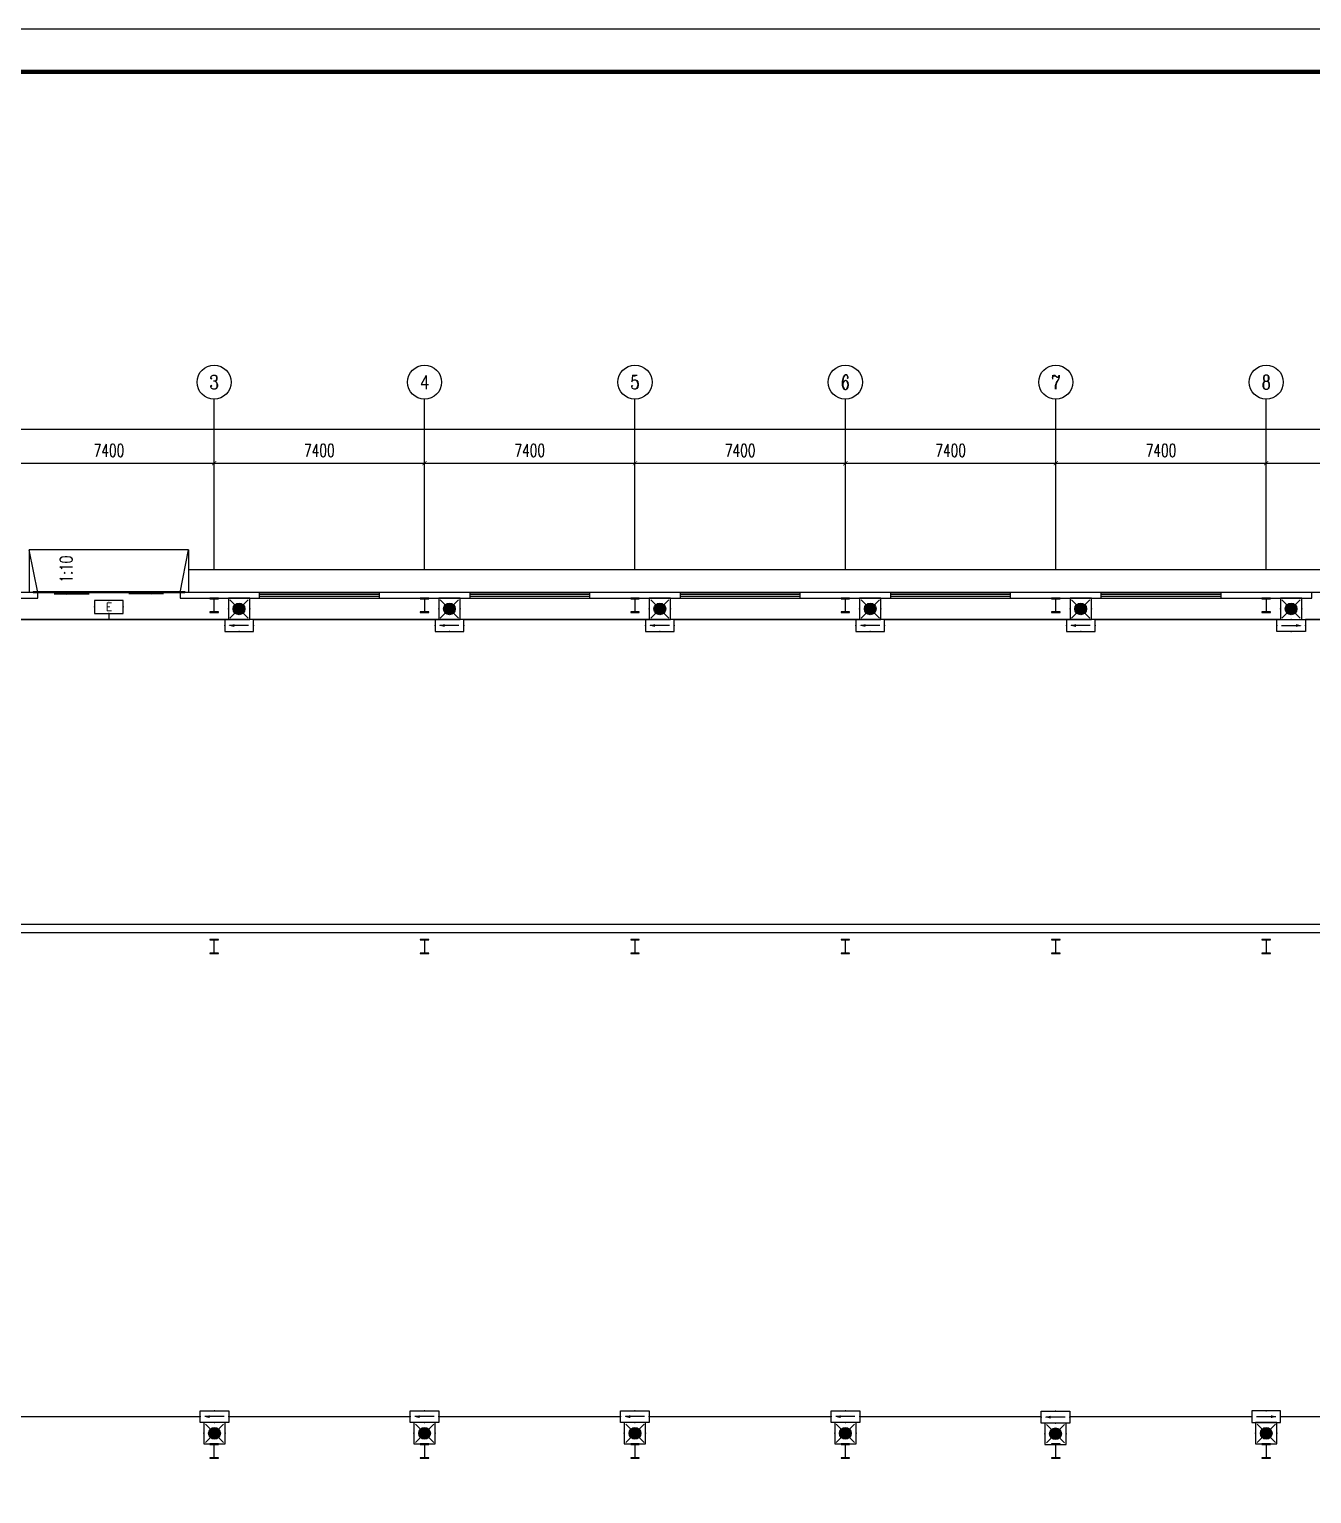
# Model space of a CAD drawing. Extents: x 1751103 to 2598738, y -609732 to 659428.
# Drawn here: x 2116148 to 2161248, y -32575 to 18938 of the extents above; entities that cross this region are included whole.
import ezdxf
from ezdxf.enums import TextEntityAlignment as Align

# ---------------------------------------------------------------- set-up
doc = ezdxf.new("R2010")
doc.units = 0
doc.header["$LTSCALE"] = 1000
doc.header["$MEASUREMENT"] = 0
doc.layers.get('0').update_dxf_attribs({"linetype": 'CONTINUOUS'})
doc.layers.get('DEFPOINTS').update_dxf_attribs({"linetype": 'CONTINUOUS'})
for name, color, linetype in [('_TCH_MASK', 7, 'CONTINUOUS'), ('AXIS', 3, 'CONTINUOUS'), ('AXIS_TEXT', 7, 'CONTINUOUS'), ('COLUMN', 99, 'CONTINUOUS'), ('DIM_SYMB', 3, 'CONTINUOUS'), ('EQUIP-照明', 3, 'CONTINUOUS'), ('GROUND', 2, 'CONTINUOUS'), ('PUB_TEXT', 7, 'CONTINUOUS'), ('PUB_TITLE', 4, 'CONTINUOUS'), ('STAIR', 2, 'CONTINUOUS'), ('WALL', 9, 'CONTINUOUS'), ('WINDOW', 99, 'CONTINUOUS'), ('WIRE-照明', 1, 'CONTINUOUS')]:
    doc.layers.add(name, color=color, linetype=linetype)
doc.styles.add('_TCH_AXIS', font='COMPLEX', dxfattribs={"bigfont": 'GBCBIG'})
doc.styles.add('_TCH_DIM', font='SIMPLEX', dxfattribs={"bigfont": 'GBCBIG'})
doc.styles.add('_TEL_DIM', font='SIMPLEX', dxfattribs={"width": 0.8, "height": 3.5, "bigfont": 'HZTXT'})
doc.styles.add('COMPLEX', font='COMPLEX')
doc.styles.add('DIM_FONT', font='SIMPLEX', dxfattribs={"width": 0.7, "bigfont": 'GBCBIG'})
doc.styles.get("Standard").update_dxf_attribs({"font": 'gbenor.shx', "bigfont": 'gbcbig.shx'})
doc.dimstyles.new('DIMN150', dxfattribs={"dimscale": 1.5, "dimtxt": 300, "dimasz": 100, "dimexe": 250, "dimexo": 300, "dimgap": 150, "dimtad": 1, "dimdec": 0, "dimzin": 0, "dimtxsty": 'DIM_FONT', "dimblk": 'ARCHTICK', "dimcen": 0.09, "dimclrt": 7, "dimazin": 3, "dimtfac": 1, "dimtdec": 0, "dimtix": 1, "dimtmove": 0, "dimatfit": 3, "dimtolj": 1, "dimtzin": 0})

# ---------------------------------------------------------------- blocks, each defined once
blk = doc.blocks.new('$DORLIB2D$00000130')
at = {"color": 0, "linetype": 'CONTINUOUS'}
for p, q in [((-0.533, 0.66), (-0.533, 0.513)), ((0, 0.66), (-0.533, 0.66)), ((0, 0.513), (0, 0.66)), ((0.533, 0.66), (0, 0.66)), ((0.533, 0.66), (0.533, 0.513)), ((0, 0.513), (-0.533, 0.513)), ((0.533, 0.513), (0, 0.513)), ((-0.385, 0.269), (-0.14, 0.269)), ((-0.385, 0.269), (-0.3, 0.214)), ((-0.3, 0.214), (-0.3, 0.269)), ((0.385, 0.269), (0.14, 0.269)), ((0.3, 0.214), (0.3, 0.269)), ((0.385, 0.269), (0.3, 0.214))]:
    blk.add_line(p, q, dxfattribs=at)
blk = doc.blocks.new('$WINLIB2D$00000001')
for p, q in [((-0.5, 0.5), (0.5, 0.5)), ((-0.5, 0.5), (-0.5, -0.5)), ((0.5, -0.5), (0.5, 0.5)), ((0.5, 0.167), (-0.5, 0.167)), ((0.5, -0.167), (-0.5, -0.167)), ((-0.5, -0.5), (0.5, -0.5))]:
    blk.add_line(p, q)
blk = doc.blocks.new('_AXISO')
blk.add_circle((0, 0), 0.5)
at = {"layer": 'AXIS_TEXT', "style": 'COMPLEX', "width": 1.041667}
blk.add_attdef('A', text='', height=0.56, dxfattribs=at).set_placement((-0.25, -0.28), (0.25, -0.28), align=Align.FIT)
blk = doc.blocks.new('_ARCHTICK')
at = {"color": 0, "linetype": 'BYBLOCK', "const_width": 0.15}
blk.add_lwpolyline([(-0.5, -0.5), (0.5, 0.5)], dxfattribs=at)
blk = doc.blocks.new('*D99')
at = {"layer": 'AXIS', "color": 0}
for p, q in [((2107648, 93942), (2107648, 98817)), ((2107648, 98442), (2315248, 98442)), ((2315248, 93942), (2315248, 98817))]:
    blk.add_line(p, q, dxfattribs=at)
at = {"layer": 'DEFPOINTS', "color": 0}
for p in [(2315248, 98442), (2107648, 93492), (2315248, 93492)]:
    blk.add_point(p, dxfattribs=at)
at = {"layer": 'AXIS', "color": 0, "xscale": 150, "yscale": 150, "zscale": 150, "rotation": 180}
blk.add_blockref('_ARCHTICK', (2107648, 98442), dxfattribs=at)
at = {"layer": 'AXIS', "color": 0, "xscale": 150, "yscale": 150, "zscale": 150}
blk.add_blockref('_ARCHTICK', (2315248, 98442), dxfattribs=at)
at = {"layer": 'AXIS', "color": 7, "insert": (2211448, 98892), "char_height": 450, "attachment_point": 5, "style": 'DIM_FONT'}
blk.add_mtext('\\A1;207600', dxfattribs=at)
blk = doc.blocks.new('*D102')
at = {"layer": 'AXIS', "color": 0}
for p, q in [((2115248, 93942), (2115248, 97617)), ((2122648, 93942), (2122648, 97617)), ((2115248, 97242), (2122648, 97242))]:
    blk.add_line(p, q, dxfattribs=at)
at = {"layer": 'DEFPOINTS', "color": 0}
for p in [(2122648, 97242), (2115248, 93492), (2122648, 93492)]:
    blk.add_point(p, dxfattribs=at)
at = {"layer": 'AXIS', "color": 0, "xscale": 150, "yscale": 150, "zscale": 150, "rotation": 180}
blk.add_blockref('_ARCHTICK', (2115248, 97242), dxfattribs=at)
at = {"layer": 'AXIS', "color": 0, "xscale": 150, "yscale": 150, "zscale": 150}
blk.add_blockref('_ARCHTICK', (2122648, 97242), dxfattribs=at)
at = {"layer": 'AXIS', "color": 7, "insert": (2118948, 97692), "char_height": 450, "attachment_point": 5, "style": 'DIM_FONT'}
blk.add_mtext('\\A1;7400', dxfattribs=at)
blk = doc.blocks.new('*D103')
at = {"layer": 'AXIS', "color": 0}
for p, q in [((2122648, 93942), (2122648, 97617)), ((2130048, 93942), (2130048, 97617)), ((2122648, 97242), (2130048, 97242))]:
    blk.add_line(p, q, dxfattribs=at)
at = {"layer": 'DEFPOINTS', "color": 0}
for p in [(2130048, 97242), (2122648, 93492), (2130048, 93492)]:
    blk.add_point(p, dxfattribs=at)
at = {"layer": 'AXIS', "color": 0, "xscale": 150, "yscale": 150, "zscale": 150, "rotation": 180}
blk.add_blockref('_ARCHTICK', (2122648, 97242), dxfattribs=at)
at = {"layer": 'AXIS', "color": 0, "xscale": 150, "yscale": 150, "zscale": 150}
blk.add_blockref('_ARCHTICK', (2130048, 97242), dxfattribs=at)
at = {"layer": 'AXIS', "color": 7, "insert": (2126348, 97692), "char_height": 450, "attachment_point": 5, "style": 'DIM_FONT'}
blk.add_mtext('\\A1;7400', dxfattribs=at)
blk = doc.blocks.new('*D104')
at = {"layer": 'AXIS', "color": 0}
for p, q in [((2130048, 93942), (2130048, 97617)), ((2137448, 93942), (2137448, 97617)), ((2130048, 97242), (2137448, 97242))]:
    blk.add_line(p, q, dxfattribs=at)
at = {"layer": 'DEFPOINTS', "color": 0}
for p in [(2137448, 97242), (2130048, 93492), (2137448, 93492)]:
    blk.add_point(p, dxfattribs=at)
at = {"layer": 'AXIS', "color": 0, "xscale": 150, "yscale": 150, "zscale": 150, "rotation": 180}
blk.add_blockref('_ARCHTICK', (2130048, 97242), dxfattribs=at)
at = {"layer": 'AXIS', "color": 0, "xscale": 150, "yscale": 150, "zscale": 150}
blk.add_blockref('_ARCHTICK', (2137448, 97242), dxfattribs=at)
at = {"layer": 'AXIS', "color": 7, "insert": (2133748, 97692), "char_height": 450, "attachment_point": 5, "style": 'DIM_FONT'}
blk.add_mtext('\\A1;7400', dxfattribs=at)
blk = doc.blocks.new('*D105')
at = {"layer": 'AXIS', "color": 0}
for p, q in [((2137448, 93942), (2137448, 97617)), ((2144848, 93942), (2144848, 97617)), ((2137448, 97242), (2144848, 97242))]:
    blk.add_line(p, q, dxfattribs=at)
at = {"layer": 'DEFPOINTS', "color": 0}
for p in [(2144848, 97242), (2137448, 93492), (2144848, 93492)]:
    blk.add_point(p, dxfattribs=at)
at = {"layer": 'AXIS', "color": 0, "xscale": 150, "yscale": 150, "zscale": 150, "rotation": 180}
blk.add_blockref('_ARCHTICK', (2137448, 97242), dxfattribs=at)
at = {"layer": 'AXIS', "color": 0, "xscale": 150, "yscale": 150, "zscale": 150}
blk.add_blockref('_ARCHTICK', (2144848, 97242), dxfattribs=at)
at = {"layer": 'AXIS', "color": 7, "insert": (2141148, 97692), "char_height": 450, "attachment_point": 5, "style": 'DIM_FONT'}
blk.add_mtext('\\A1;7400', dxfattribs=at)
blk = doc.blocks.new('*D106')
at = {"layer": 'AXIS', "color": 0}
for p, q in [((2144848, 93942), (2144848, 97617)), ((2152248, 93942), (2152248, 97617)), ((2144848, 97242), (2152248, 97242))]:
    blk.add_line(p, q, dxfattribs=at)
at = {"layer": 'DEFPOINTS', "color": 0}
for p in [(2152248, 97242), (2144848, 93492), (2152248, 93492)]:
    blk.add_point(p, dxfattribs=at)
at = {"layer": 'AXIS', "color": 0, "xscale": 150, "yscale": 150, "zscale": 150, "rotation": 180}
blk.add_blockref('_ARCHTICK', (2144848, 97242), dxfattribs=at)
at = {"layer": 'AXIS', "color": 0, "xscale": 150, "yscale": 150, "zscale": 150}
blk.add_blockref('_ARCHTICK', (2152248, 97242), dxfattribs=at)
at = {"layer": 'AXIS', "color": 7, "insert": (2148548, 97692), "char_height": 450, "attachment_point": 5, "style": 'DIM_FONT'}
blk.add_mtext('\\A1;7400', dxfattribs=at)
blk = doc.blocks.new('*D107')
at = {"layer": 'AXIS', "color": 0}
for p, q in [((2152248, 93942), (2152248, 97617)), ((2159648, 93942), (2159648, 97617)), ((2152248, 97242), (2159648, 97242))]:
    blk.add_line(p, q, dxfattribs=at)
at = {"layer": 'DEFPOINTS', "color": 0}
for p in [(2159648, 97242), (2152248, 93492), (2159648, 93492)]:
    blk.add_point(p, dxfattribs=at)
at = {"layer": 'AXIS', "color": 0, "xscale": 150, "yscale": 150, "zscale": 150, "rotation": 180}
blk.add_blockref('_ARCHTICK', (2152248, 97242), dxfattribs=at)
at = {"layer": 'AXIS', "color": 0, "xscale": 150, "yscale": 150, "zscale": 150}
blk.add_blockref('_ARCHTICK', (2159648, 97242), dxfattribs=at)
at = {"layer": 'AXIS', "color": 7, "insert": (2155948, 97692), "char_height": 450, "attachment_point": 5, "style": 'DIM_FONT'}
blk.add_mtext('\\A1;7400', dxfattribs=at)
blk = doc.blocks.new('*D108')
at = {"layer": 'AXIS', "color": 0}
for p, q in [((2159648, 93942), (2159648, 97617)), ((2167048, 93942), (2167048, 97617)), ((2159648, 97242), (2167048, 97242))]:
    blk.add_line(p, q, dxfattribs=at)
at = {"layer": 'DEFPOINTS', "color": 0}
for p in [(2167048, 97242), (2159648, 93492), (2167048, 93492)]:
    blk.add_point(p, dxfattribs=at)
at = {"layer": 'AXIS', "color": 0, "xscale": 150, "yscale": 150, "zscale": 150, "rotation": 180}
blk.add_blockref('_ARCHTICK', (2159648, 97242), dxfattribs=at)
at = {"layer": 'AXIS', "color": 0, "xscale": 150, "yscale": 150, "zscale": 150}
blk.add_blockref('_ARCHTICK', (2167048, 97242), dxfattribs=at)
at = {"layer": 'AXIS', "color": 7, "insert": (2163348, 97692), "char_height": 450, "attachment_point": 5, "style": 'DIM_FONT'}
blk.add_mtext('\\A1;7400', dxfattribs=at)
blk = doc.blocks.new('$EQUIP$00001167')
for p, q in [((-0.429, 0.429), (0.429, -0.429)), ((-0.429, -0.429), (0.429, 0.429))]:
    blk.add_line(p, q)
blk.add_lwpolyline([(-0.5, 0.5), (-0.5, -0.5), (0.5, -0.5), (0.5, 0.5)], close=True)
blk.add_circle((0, 0), 0.275)
for p in [(-0.5, 0), (0, 0.5), (0.5, 0), (0, -0.5)]:
    blk.add_point(p)
for points in [[(-0.238, 0.137), (0.238, 0.137), (-0.275, 0), (0.275, 0)], [(-0.238, -0.137), (0.238, -0.137), (-0.275, 0), (0.275, 0)], [(-0.137, 0.238), (0.137, 0.238), (-0.238, 0.137), (0.238, 0.137)], [(0, 0.275), (0, 0.275), (-0.137, 0.238), (0.137, 0.238)], [(-0.137, -0.238), (0.137, -0.238), (-0.238, -0.137), (0.238, -0.137)], [(0, -0.275), (0, -0.275), (-0.137, -0.238), (0.137, -0.238)]]:
    blk.add_solid(points)
at = {"flags": 9}
blk.add_attdef('A', (0, 0), '', height=0.00002, dxfattribs=at)
blk = doc.blocks.new('$EQUIP$00001776')
for p, q in [((0.72, 0.66), (-0.72, 0.66)), ((-0.72, 0.66), (-0.72, 0)), ((-0.72, 0), (0.72, 0)), ((0.72, 0), (0.72, 0.66))]:
    blk.add_line(p, q)
for p in [(-0.72, 0.33), (0, 0.66), (0, 0), (0.72, 0.33)]:
    blk.add_point(p)
blk = doc.blocks.new('$EQUIP$00001687')
for p, q in [((0.72, 0.6), (-0.72, 0.6)), ((-0.72, 0.6), (-0.72, 0)), ((-0.72, 0), (0.72, 0)), ((0.72, 0), (0.72, 0.6))]:
    blk.add_line(p, q)
at = {"color": 7}
blk.add_line((-0.48, 0.3), (0.48, 0.3), dxfattribs=at)
for p in [(-0.72, 0.3), (0, 0.6), (0, 0), (0.72, 0.3)]:
    blk.add_point(p)
blk.add_solid([(0.24, 0.228), (0.528, 0.3), (0.24, 0.372)])
blk = doc.blocks.new('W2')
at = {"layer": '_TCH_MASK', "color": 8}
for p, q in [((2107847.9, 81025.1), (2211597.9, 81025.1)), ((2211597.9, 80725.1), (2107847.9, 80725.1))]:
    blk.add_line(p, q, dxfattribs=at)
at = {"layer": 'AXIS', "color": 8}
for p, q in [((2122647.9, 93491.5), (2122647.9, 99491.5)), ((2130047.9, 93491.5), (2130047.9, 99491.5)), ((2137447.9, 93491.5), (2137447.9, 99491.5)), ((2144847.9, 93491.5), (2144847.9, 99491.5)), ((2152247.9, 93491.5), (2152247.9, 99491.5)), ((2159647.9, 93491.5), (2159647.9, 99491.5))]:
    blk.add_line(p, q, dxfattribs=at)
at = {"layer": 'COLUMN', "color": 8}
for p, q in [((2122797.9, 92491.5), (2122497.9, 92491.5)), ((2122497.9, 92491.5), (2122497.9, 92473.5)), ((2122497.9, 92473.5), (2122637.9, 92473.5)), ((2122637.9, 92473.5), (2122642.9, 92468.5)), ((2122642.9, 92468.5), (2122642.9, 92014.5)), ((2122652.9, 92468.5), (2122657.9, 92473.5)), ((2122652.9, 92014.5), (2122652.9, 92468.5)), ((2122657.9, 92473.5), (2122797.9, 92473.5)), ((2122797.9, 92473.5), (2122797.9, 92491.5)), ((2130197.9, 92491.5), (2129897.9, 92491.5)), ((2129897.9, 92491.5), (2129897.9, 92473.5)), ((2129897.9, 92473.5), (2130037.9, 92473.5)), ((2130037.9, 92473.5), (2130042.9, 92468.5)), ((2130042.9, 92468.5), (2130042.9, 92014.5)), ((2130052.9, 92468.5), (2130057.9, 92473.5)), ((2130052.9, 92014.5), (2130052.9, 92468.5)), ((2130057.9, 92473.5), (2130197.9, 92473.5)), ((2130197.9, 92473.5), (2130197.9, 92491.5)), ((2137597.9, 92491.5), (2137297.9, 92491.5)), ((2137297.9, 92491.5), (2137297.9, 92473.5)), ((2137297.9, 92473.5), (2137437.9, 92473.5)), ((2137437.9, 92473.5), (2137442.9, 92468.5)), ((2137442.9, 92468.5), (2137442.9, 92014.5)), ((2137452.9, 92468.5), (2137457.9, 92473.5)), ((2137452.9, 92014.5), (2137452.9, 92468.5)), ((2137457.9, 92473.5), (2137597.9, 92473.5)), ((2137597.9, 92473.5), (2137597.9, 92491.5)), ((2144997.9, 92491.5), (2144697.9, 92491.5)), ((2144697.9, 92491.5), (2144697.9, 92473.5)), ((2144697.9, 92473.5), (2144837.9, 92473.5)), ((2144837.9, 92473.5), (2144842.9, 92468.5)), ((2144842.9, 92468.5), (2144842.9, 92014.5)), ((2144852.9, 92468.5), (2144857.9, 92473.5)), ((2144852.9, 92014.5), (2144852.9, 92468.5)), ((2144857.9, 92473.5), (2144997.9, 92473.5)), ((2144997.9, 92473.5), (2144997.9, 92491.5)), ((2152397.9, 92491.5), (2152097.9, 92491.5)), ((2152097.9, 92491.5), (2152097.9, 92473.5)), ((2152097.9, 92473.5), (2152237.9, 92473.5)), ((2152237.9, 92473.5), (2152242.9, 92468.5)), ((2152242.9, 92468.5), (2152242.9, 92014.5)), ((2152252.9, 92468.5), (2152257.9, 92473.5)), ((2152252.9, 92014.5), (2152252.9, 92468.5)), ((2152257.9, 92473.5), (2152397.9, 92473.5)), ((2152397.9, 92473.5), (2152397.9, 92491.5)), ((2159797.9, 92491.5), (2159497.9, 92491.5)), ((2159497.9, 92491.5), (2159497.9, 92473.5)), ((2159497.9, 92473.5), (2159637.9, 92473.5)), ((2159637.9, 92473.5), (2159642.9, 92468.5)), ((2159642.9, 92468.5), (2159642.9, 92014.5)), ((2159652.9, 92468.5), (2159657.9, 92473.5)), ((2159652.9, 92014.5), (2159652.9, 92468.5)), ((2159657.9, 92473.5), (2159797.9, 92473.5)), ((2159797.9, 92473.5), (2159797.9, 92491.5)), ((2122637.9, 92009.5), (2122497.9, 92009.5)), ((2122497.9, 92009.5), (2122497.9, 91991.5)), ((2122497.9, 91991.5), (2122797.9, 91991.5)), ((2122642.9, 92014.5), (2122637.9, 92009.5)), ((2122657.9, 92009.5), (2122652.9, 92014.5)), ((2122797.9, 92009.5), (2122657.9, 92009.5)), ((2122797.9, 91991.5), (2122797.9, 92009.5)), ((2130037.9, 92009.5), (2129897.9, 92009.5)), ((2129897.9, 92009.5), (2129897.9, 91991.5)), ((2129897.9, 91991.5), (2130197.9, 91991.5)), ((2130042.9, 92014.5), (2130037.9, 92009.5)), ((2130057.9, 92009.5), (2130052.9, 92014.5)), ((2130197.9, 92009.5), (2130057.9, 92009.5)), ((2130197.9, 91991.5), (2130197.9, 92009.5)), ((2137437.9, 92009.5), (2137297.9, 92009.5)), ((2137297.9, 92009.5), (2137297.9, 91991.5)), ((2137297.9, 91991.5), (2137597.9, 91991.5)), ((2137442.9, 92014.5), (2137437.9, 92009.5)), ((2137457.9, 92009.5), (2137452.9, 92014.5)), ((2137597.9, 92009.5), (2137457.9, 92009.5)), ((2137597.9, 91991.5), (2137597.9, 92009.5)), ((2144837.9, 92009.5), (2144697.9, 92009.5)), ((2144697.9, 92009.5), (2144697.9, 91991.5)), ((2144697.9, 91991.5), (2144997.9, 91991.5)), ((2144842.9, 92014.5), (2144837.9, 92009.5)), ((2144857.9, 92009.5), (2144852.9, 92014.5)), ((2144997.9, 92009.5), (2144857.9, 92009.5)), ((2144997.9, 91991.5), (2144997.9, 92009.5)), ((2152237.9, 92009.5), (2152097.9, 92009.5)), ((2152097.9, 92009.5), (2152097.9, 91991.5)), ((2152097.9, 91991.5), (2152397.9, 91991.5)), ((2152242.9, 92014.5), (2152237.9, 92009.5)), ((2152257.9, 92009.5), (2152252.9, 92014.5)), ((2152397.9, 92009.5), (2152257.9, 92009.5)), ((2152397.9, 91991.5), (2152397.9, 92009.5)), ((2159637.9, 92009.5), (2159497.9, 92009.5)), ((2159497.9, 92009.5), (2159497.9, 91991.5)), ((2159497.9, 91991.5), (2159797.9, 91991.5)), ((2159642.9, 92014.5), (2159637.9, 92009.5)), ((2159657.9, 92009.5), (2159652.9, 92014.5)), ((2159797.9, 92009.5), (2159657.9, 92009.5)), ((2159797.9, 91991.5), (2159797.9, 92009.5)), ((2122797.9, 80491.5), (2122497.9, 80491.5)), ((2122497.9, 80491.5), (2122497.9, 80473.5)), ((2122497.9, 80473.5), (2122637.9, 80473.5)), ((2122637.9, 80473.5), (2122642.9, 80468.5)), ((2122642.9, 80468.5), (2122642.9, 80014.5)), ((2122652.9, 80468.5), (2122657.9, 80473.5)), ((2122652.9, 80014.5), (2122652.9, 80468.5)), ((2122657.9, 80473.5), (2122797.9, 80473.5)), ((2122797.9, 80473.5), (2122797.9, 80491.5)), ((2130197.9, 80491.5), (2129897.9, 80491.5)), ((2129897.9, 80491.5), (2129897.9, 80473.5)), ((2129897.9, 80473.5), (2130037.9, 80473.5)), ((2130037.9, 80473.5), (2130042.9, 80468.5)), ((2130042.9, 80468.5), (2130042.9, 80014.5)), ((2130052.9, 80468.5), (2130057.9, 80473.5)), ((2130052.9, 80014.5), (2130052.9, 80468.5)), ((2130057.9, 80473.5), (2130197.9, 80473.5)), ((2130197.9, 80473.5), (2130197.9, 80491.5)), ((2137597.9, 80491.5), (2137297.9, 80491.5)), ((2137297.9, 80491.5), (2137297.9, 80473.5)), ((2137297.9, 80473.5), (2137437.9, 80473.5)), ((2137437.9, 80473.5), (2137442.9, 80468.5)), ((2137442.9, 80468.5), (2137442.9, 80014.5)), ((2137452.9, 80468.5), (2137457.9, 80473.5)), ((2137452.9, 80014.5), (2137452.9, 80468.5)), ((2137457.9, 80473.5), (2137597.9, 80473.5)), ((2137597.9, 80473.5), (2137597.9, 80491.5)), ((2144997.9, 80491.5), (2144697.9, 80491.5)), ((2144697.9, 80491.5), (2144697.9, 80473.5)), ((2144697.9, 80473.5), (2144837.9, 80473.5)), ((2144837.9, 80473.5), (2144842.9, 80468.5)), ((2144842.9, 80468.5), (2144842.9, 80014.5)), ((2144852.9, 80468.5), (2144857.9, 80473.5)), ((2144852.9, 80014.5), (2144852.9, 80468.5)), ((2144857.9, 80473.5), (2144997.9, 80473.5)), ((2144997.9, 80473.5), (2144997.9, 80491.5)), ((2152397.9, 80491.5), (2152097.9, 80491.5)), ((2152097.9, 80491.5), (2152097.9, 80473.5)), ((2152097.9, 80473.5), (2152237.9, 80473.5)), ((2152237.9, 80473.5), (2152242.9, 80468.5)), ((2152242.9, 80468.5), (2152242.9, 80014.5)), ((2152252.9, 80468.5), (2152257.9, 80473.5)), ((2152252.9, 80014.5), (2152252.9, 80468.5)), ((2152257.9, 80473.5), (2152397.9, 80473.5)), ((2152397.9, 80473.5), (2152397.9, 80491.5)), ((2159797.9, 80491.5), (2159497.9, 80491.5)), ((2159497.9, 80491.5), (2159497.9, 80473.5)), ((2159497.9, 80473.5), (2159637.9, 80473.5)), ((2159637.9, 80473.5), (2159642.9, 80468.5)), ((2159642.9, 80468.5), (2159642.9, 80014.5)), ((2159652.9, 80468.5), (2159657.9, 80473.5)), ((2159652.9, 80014.5), (2159652.9, 80468.5)), ((2159657.9, 80473.5), (2159797.9, 80473.5)), ((2159797.9, 80473.5), (2159797.9, 80491.5)), ((2122637.9, 80009.5), (2122497.9, 80009.5)), ((2122497.9, 80009.5), (2122497.9, 79991.5)), ((2122497.9, 79991.5), (2122797.9, 79991.5)), ((2122642.9, 80014.5), (2122637.9, 80009.5)), ((2122657.9, 80009.5), (2122652.9, 80014.5)), ((2122797.9, 80009.5), (2122657.9, 80009.5)), ((2122797.9, 79991.5), (2122797.9, 80009.5)), ((2130037.9, 80009.5), (2129897.9, 80009.5)), ((2129897.9, 80009.5), (2129897.9, 79991.5)), ((2129897.9, 79991.5), (2130197.9, 79991.5)), ((2130042.9, 80014.5), (2130037.9, 80009.5)), ((2130057.9, 80009.5), (2130052.9, 80014.5)), ((2130197.9, 80009.5), (2130057.9, 80009.5)), ((2130197.9, 79991.5), (2130197.9, 80009.5)), ((2137437.9, 80009.5), (2137297.9, 80009.5)), ((2137297.9, 80009.5), (2137297.9, 79991.5)), ((2137297.9, 79991.5), (2137597.9, 79991.5)), ((2137442.9, 80014.5), (2137437.9, 80009.5)), ((2137457.9, 80009.5), (2137452.9, 80014.5)), ((2137597.9, 80009.5), (2137457.9, 80009.5)), ((2137597.9, 79991.5), (2137597.9, 80009.5)), ((2144837.9, 80009.5), (2144697.9, 80009.5)), ((2144697.9, 80009.5), (2144697.9, 79991.5)), ((2144697.9, 79991.5), (2144997.9, 79991.5)), ((2144842.9, 80014.5), (2144837.9, 80009.5)), ((2144857.9, 80009.5), (2144852.9, 80014.5)), ((2144997.9, 80009.5), (2144857.9, 80009.5)), ((2144997.9, 79991.5), (2144997.9, 80009.5)), ((2152237.9, 80009.5), (2152097.9, 80009.5)), ((2152097.9, 80009.5), (2152097.9, 79991.5)), ((2152097.9, 79991.5), (2152397.9, 79991.5)), ((2152242.9, 80014.5), (2152237.9, 80009.5)), ((2152257.9, 80009.5), (2152252.9, 80014.5)), ((2152397.9, 80009.5), (2152257.9, 80009.5)), ((2152397.9, 79991.5), (2152397.9, 80009.5)), ((2159637.9, 80009.5), (2159497.9, 80009.5)), ((2159497.9, 80009.5), (2159497.9, 79991.5)), ((2159497.9, 79991.5), (2159797.9, 79991.5)), ((2159642.9, 80014.5), (2159637.9, 80009.5)), ((2159657.9, 80009.5), (2159652.9, 80014.5)), ((2159797.9, 80009.5), (2159657.9, 80009.5)), ((2159797.9, 79991.5), (2159797.9, 80009.5)), ((2122797.9, 62741.5), (2122497.9, 62741.5)), ((2122497.9, 62741.5), (2122497.9, 62723.5)), ((2122497.9, 62723.5), (2122637.9, 62723.5)), ((2122637.9, 62723.5), (2122642.9, 62718.5)), ((2122642.9, 62718.5), (2122642.9, 62264.5)), ((2122652.9, 62718.5), (2122657.9, 62723.5)), ((2122652.9, 62264.5), (2122652.9, 62718.5)), ((2122657.9, 62723.5), (2122797.9, 62723.5)), ((2122797.9, 62723.5), (2122797.9, 62741.5)), ((2130197.9, 62741.5), (2129897.9, 62741.5)), ((2129897.9, 62741.5), (2129897.9, 62723.5)), ((2129897.9, 62723.5), (2130037.9, 62723.5)), ((2130037.9, 62723.5), (2130042.9, 62718.5)), ((2130042.9, 62718.5), (2130042.9, 62264.5)), ((2130052.9, 62718.5), (2130057.9, 62723.5)), ((2130052.9, 62264.5), (2130052.9, 62718.5)), ((2130057.9, 62723.5), (2130197.9, 62723.5)), ((2130197.9, 62723.5), (2130197.9, 62741.5)), ((2137597.9, 62741.5), (2137297.9, 62741.5)), ((2137297.9, 62741.5), (2137297.9, 62723.5)), ((2137297.9, 62723.5), (2137437.9, 62723.5)), ((2137437.9, 62723.5), (2137442.9, 62718.5)), ((2137442.9, 62718.5), (2137442.9, 62264.5)), ((2137452.9, 62718.5), (2137457.9, 62723.5)), ((2137452.9, 62264.5), (2137452.9, 62718.5)), ((2137457.9, 62723.5), (2137597.9, 62723.5)), ((2137597.9, 62723.5), (2137597.9, 62741.5)), ((2144997.9, 62741.5), (2144697.9, 62741.5)), ((2144697.9, 62741.5), (2144697.9, 62723.5)), ((2144697.9, 62723.5), (2144837.9, 62723.5)), ((2144837.9, 62723.5), (2144842.9, 62718.5)), ((2144842.9, 62718.5), (2144842.9, 62264.5)), ((2144852.9, 62718.5), (2144857.9, 62723.5)), ((2144852.9, 62264.5), (2144852.9, 62718.5)), ((2144857.9, 62723.5), (2144997.9, 62723.5)), ((2144997.9, 62723.5), (2144997.9, 62741.5)), ((2152397.9, 62741.5), (2152097.9, 62741.5)), ((2152097.9, 62741.5), (2152097.9, 62723.5)), ((2152097.9, 62723.5), (2152237.9, 62723.5)), ((2152237.9, 62723.5), (2152242.9, 62718.5)), ((2152242.9, 62718.5), (2152242.9, 62264.5)), ((2152252.9, 62718.5), (2152257.9, 62723.5)), ((2152252.9, 62264.5), (2152252.9, 62718.5)), ((2152257.9, 62723.5), (2152397.9, 62723.5)), ((2152397.9, 62723.5), (2152397.9, 62741.5)), ((2159797.9, 62741.5), (2159497.9, 62741.5)), ((2159497.9, 62741.5), (2159497.9, 62723.5)), ((2159497.9, 62723.5), (2159637.9, 62723.5)), ((2159637.9, 62723.5), (2159642.9, 62718.5)), ((2159642.9, 62718.5), (2159642.9, 62264.5)), ((2159652.9, 62718.5), (2159657.9, 62723.5)), ((2159652.9, 62264.5), (2159652.9, 62718.5)), ((2159657.9, 62723.5), (2159797.9, 62723.5)), ((2159797.9, 62723.5), (2159797.9, 62741.5)), ((2122637.9, 62259.5), (2122497.9, 62259.5)), ((2122497.9, 62259.5), (2122497.9, 62241.5)), ((2122497.9, 62241.5), (2122797.9, 62241.5)), ((2122642.9, 62264.5), (2122637.9, 62259.5)), ((2122657.9, 62259.5), (2122652.9, 62264.5)), ((2122797.9, 62259.5), (2122657.9, 62259.5)), ((2122797.9, 62241.5), (2122797.9, 62259.5)), ((2130037.9, 62259.5), (2129897.9, 62259.5)), ((2129897.9, 62259.5), (2129897.9, 62241.5)), ((2129897.9, 62241.5), (2130197.9, 62241.5)), ((2130042.9, 62264.5), (2130037.9, 62259.5)), ((2130057.9, 62259.5), (2130052.9, 62264.5)), ((2130197.9, 62259.5), (2130057.9, 62259.5)), ((2130197.9, 62241.5), (2130197.9, 62259.5)), ((2137437.9, 62259.5), (2137297.9, 62259.5)), ((2137297.9, 62259.5), (2137297.9, 62241.5)), ((2137297.9, 62241.5), (2137597.9, 62241.5)), ((2137442.9, 62264.5), (2137437.9, 62259.5)), ((2137457.9, 62259.5), (2137452.9, 62264.5)), ((2137597.9, 62259.5), (2137457.9, 62259.5)), ((2137597.9, 62241.5), (2137597.9, 62259.5)), ((2144837.9, 62259.5), (2144697.9, 62259.5)), ((2144697.9, 62259.5), (2144697.9, 62241.5)), ((2144697.9, 62241.5), (2144997.9, 62241.5)), ((2144842.9, 62264.5), (2144837.9, 62259.5)), ((2144857.9, 62259.5), (2144852.9, 62264.5)), ((2144997.9, 62259.5), (2144857.9, 62259.5)), ((2144997.9, 62241.5), (2144997.9, 62259.5)), ((2152237.9, 62259.5), (2152097.9, 62259.5)), ((2152097.9, 62259.5), (2152097.9, 62241.5)), ((2152097.9, 62241.5), (2152397.9, 62241.5)), ((2152242.9, 62264.5), (2152237.9, 62259.5)), ((2152257.9, 62259.5), (2152252.9, 62264.5)), ((2152397.9, 62259.5), (2152257.9, 62259.5)), ((2152397.9, 62241.5), (2152397.9, 62259.5)), ((2159637.9, 62259.5), (2159497.9, 62259.5)), ((2159497.9, 62259.5), (2159497.9, 62241.5)), ((2159497.9, 62241.5), (2159797.9, 62241.5)), ((2159642.9, 62264.5), (2159637.9, 62259.5)), ((2159657.9, 62259.5), (2159652.9, 62264.5)), ((2159797.9, 62259.5), (2159657.9, 62259.5)), ((2159797.9, 62241.5), (2159797.9, 62259.5))]:
    blk.add_line(p, q, dxfattribs=at)
at = {"layer": 'DIM_SYMB', "color": 8}
blk.add_lwpolyline([(2117825.3, 92998.5, 0, 0, 0), (2117825.3, 93552, 120, 0, 0), (2117825.3, 94002, 0, 0, 0)], format="xyseb", dxfattribs=at)
at = {"layer": 'GROUND', "color": 8}
for p, q in [((2197547.9, 93491.5), (2121747.9, 93491.5)), ((2197547.9, 92691.5), (2121747.9, 92691.5))]:
    blk.add_line(p, q, dxfattribs=at)
at = {"layer": 'STAIR', "color": 8}
for p, q in [((2121747.9, 94191.5), (2116147.9, 94191.5)), ((2116147.9, 94191.5), (2116147.9, 92691.5)), ((2116447.9, 92691.5), (2116147.9, 94191.5)), ((2121447.9, 92691.5), (2121747.9, 94191.5)), ((2121747.9, 94191.5), (2121747.9, 92691.5)), ((2121747.9, 92691.5), (2116147.9, 92691.5))]:
    blk.add_line(p, q, dxfattribs=at)
at = {"layer": 'WALL', "color": 8}
for p, q in [((2116447.9, 92691.5), (2115247.9, 92691.5)), ((2115397.9, 92491.5), (2116447.9, 92491.5)), ((2116447.9, 92491.5), (2116447.9, 92691.5)), ((2122647.9, 92691.5), (2121447.9, 92691.5)), ((2121447.9, 92691.5), (2121447.9, 92491.5)), ((2121447.9, 92491.5), (2122497.9, 92491.5)), ((2124247.9, 92691.5), (2122647.9, 92691.5)), ((2122797.9, 92491.5), (2124247.9, 92491.5)), ((2124247.9, 92491.5), (2124247.9, 92691.5)), ((2130047.9, 92691.5), (2128447.9, 92691.5)), ((2128447.9, 92691.5), (2128447.9, 92491.5)), ((2128447.9, 92491.5), (2129897.9, 92491.5)), ((2131647.9, 92691.5), (2130047.9, 92691.5)), ((2130197.9, 92491.5), (2131647.9, 92491.5)), ((2131647.9, 92491.5), (2131647.9, 92691.5)), ((2137447.9, 92691.5), (2135847.9, 92691.5)), ((2135847.9, 92691.5), (2135847.9, 92491.5)), ((2135847.9, 92491.5), (2137297.9, 92491.5)), ((2139047.9, 92691.5), (2137447.9, 92691.5)), ((2137597.9, 92491.5), (2139047.9, 92491.5)), ((2139047.9, 92491.5), (2139047.9, 92691.5)), ((2144847.9, 92691.5), (2143247.9, 92691.5)), ((2143247.9, 92691.5), (2143247.9, 92491.5)), ((2143247.9, 92491.5), (2144697.9, 92491.5)), ((2146447.9, 92691.5), (2144847.9, 92691.5)), ((2144997.9, 92491.5), (2146447.9, 92491.5)), ((2146447.9, 92491.5), (2146447.9, 92691.5)), ((2152247.9, 92691.5), (2150647.9, 92691.5)), ((2150647.9, 92691.5), (2150647.9, 92491.5)), ((2150647.9, 92491.5), (2152097.9, 92491.5)), ((2153847.9, 92691.5), (2152247.9, 92691.5)), ((2152397.9, 92491.5), (2153847.9, 92491.5)), ((2153847.9, 92491.5), (2153847.9, 92691.5)), ((2159647.9, 92691.5), (2158047.9, 92691.5)), ((2158047.9, 92691.5), (2158047.9, 92491.5)), ((2158047.9, 92491.5), (2159497.9, 92491.5)), ((2161247.9, 92691.5), (2159647.9, 92691.5)), ((2159797.9, 92491.5), (2161247.9, 92491.5)), ((2161247.9, 92491.5), (2161247.9, 92691.5))]:
    blk.add_line(p, q, dxfattribs=at)
at = {"layer": 'AXIS', "color": 8}
ref = blk.add_blockref('_AXISO', (2122647.9, 100091.5), dxfattribs=dict(at, xscale=1200, yscale=1200, zscale=1200))
ref.add_attrib('A', '3', dxfattribs={"layer": 'AXIS_TEXT', "color": 8, "height": 493.2, "style": '_TCH_AXIS'}).set_placement((2122483.5, 99844.9), (2122812.3, 99844.9), align=Align.FIT)
ref = blk.add_blockref('_AXISO', (2130047.9, 100091.5), dxfattribs=dict(at, xscale=1200, yscale=1200, zscale=1200))
ref.add_attrib('A', '4', dxfattribs={"layer": 'AXIS_TEXT', "color": 8, "height": 480.7, "style": '_TCH_AXIS', "width": 0.9375}).set_placement((2129876.2, 99851.2), (2130219.6, 99851.2), align=Align.FIT)
ref = blk.add_blockref('_AXISO', (2137447.9, 100091.5), dxfattribs=dict(at, xscale=1200, yscale=1200, zscale=1200))
ref.add_attrib('A', '5', dxfattribs={"layer": 'AXIS_TEXT', "color": 8, "height": 493.2, "style": '_TCH_AXIS'}).set_placement((2137283.5, 99844.9), (2137612.3, 99844.9), align=Align.FIT)
ref = blk.add_blockref('_AXISO', (2144847.9, 100091.5), dxfattribs=dict(at, xscale=1200, yscale=1200, zscale=1200))
ref.add_attrib('A', '6', dxfattribs={"layer": 'AXIS_TEXT', "color": 8, "height": 506.1, "style": '_TCH_AXIS', "width": 0.928571}).set_placement((2144691.2, 99838.5), (2145004.5, 99838.5), align=Align.FIT)
ref = blk.add_blockref('_AXISO', (2152247.9, 100091.5), dxfattribs=dict(at, xscale=1200, yscale=1200, zscale=1200))
ref.add_attrib('A', '7', dxfattribs={"layer": 'AXIS_TEXT', "color": 8, "height": 493.2, "style": '_TCH_AXIS'}).set_placement((2152083.5, 99844.9), (2152412.3, 99844.9), align=Align.FIT)
ref = blk.add_blockref('_AXISO', (2159647.9, 100091.5), dxfattribs=dict(at, xscale=1200, yscale=1200, zscale=1200))
ref.add_attrib('A', '8', dxfattribs={"layer": 'AXIS_TEXT', "color": 8, "height": 493.2, "style": '_TCH_AXIS'}).set_placement((2159483.5, 99844.9), (2159812.3, 99844.9), align=Align.FIT)
at = {"layer": 'WINDOW', "color": 8}
for name, p, xscale, yscale, zscale in [('$DORLIB2D$00000130', (2118947.9, 92591.5), -5000, 200, -5000), ('$WINLIB2D$00000001', (2126347.9, 92591.5), 4200, -200, 4200), ('$WINLIB2D$00000001', (2133747.9, 92591.5), 4200, -200, 4200), ('$WINLIB2D$00000001', (2141147.9, 92591.5), 4200, -200, 4200), ('$WINLIB2D$00000001', (2148547.9, 92591.5), 4200, -200, 4200), ('$WINLIB2D$00000001', (2155947.9, 92591.5), 4200, -200, 4200)]:
    blk.add_blockref(name, p, dxfattribs=dict(at, xscale=xscale, yscale=yscale, zscale=zscale))
at = {"layer": 'PUB_TEXT', "color": 8, "style": '_TCH_DIM', "width": 0.705882}
blk.add_text('1:10', height=446.25, rotation=90, dxfattribs=at).set_placement((2117667.8, 93042.8))
at = {"layer": 'AXIS', "color": 8}
for p1, p2, distance, picture, middle in [((2107647.9, 93491.5), (2315247.9, 93491.5), 4950, '*D99', (2211447.9, 98891.5)), ((2115247.9, 93491.5), (2122647.9, 93491.5), 3750, '*D102', (2118947.9, 97691.5)), ((2122647.9, 93491.5), (2130047.9, 93491.5), 3750, '*D103', (2126347.9, 97691.5)), ((2130047.9, 93491.5), (2137447.9, 93491.5), 3750, '*D104', (2133747.9, 97691.5)), ((2137447.9, 93491.5), (2144847.9, 93491.5), 3750, '*D105', (2141147.9, 97691.5)), ((2144847.9, 93491.5), (2152247.9, 93491.5), 3750, '*D106', (2148547.9, 97691.5)), ((2152247.9, 93491.5), (2159647.9, 93491.5), 3750, '*D107', (2155947.9, 97691.5)), ((2159647.9, 93491.5), (2167047.9, 93491.5), 3750, '*D108', (2163347.9, 97691.5))]:
    dim = blk.add_aligned_dim(p1=p1, p2=p2, distance=distance, dimstyle='DIMN150', dxfattribs=at)
    dim.commit()
    dim.dimension.update_dxf_attribs({"geometry": picture, "text_midpoint": middle})

msp = doc.modelspace()

# ---------------------------------------------------------------- linework, layer by layer
at = {"layer": 'PUB_TITLE'}
msp.add_lwpolyline([(2088595, -70162), (2340895, -70162), (2340895, 18938), (2088595, 18938)], close=True, dxfattribs=at)
at = {"layer": 'PUB_TITLE', "const_width": 150}
msp.add_lwpolyline([(2092345, -68662), (2339395, -68662), (2339395, 17438), (2092345, 17438)], close=True, dxfattribs=at)
at = {"layer": 'WIRE-照明', "linetype": 'CONTINUOUS', "const_width": 52.5}
for points in [[(2123148, -1825), (2114877, -1825)], [(2118948, -1613), (2118948, -1825)], [(2130548, -1825), (2124027, -1825)], [(2137948, -1825), (2131427, -1825)], [(2145348, -1825), (2138827, -1825)], [(2152748, -1825), (2146227, -1825)], [(2160148, -1825), (2153627, -1825)], [(2167548, -1825), (2161027, -1825)], [(2115752, -29865), (2122157, -29865)], [(2123165, -29865), (2129544, -29865)], [(2130552, -29865), (2136944, -29865)], [(2137952, -29865), (2144344, -29865)], [(2145352, -29865), (2151734, -29865)], [(2152742, -29865), (2159144, -29865)], [(2160152, -29865), (2166544, -29865)]]:
    msp.add_lwpolyline(points, dxfattribs=at)

# ---------------------------------------------------------------- block references
msp.add_blockref('W2', (0, -93567))
at = {"layer": 'EQUIP-照明'}
ref = msp.add_blockref('$EQUIP$00001776', (2118948, -1151), dxfattribs=dict(at, xscale=700, yscale=700, zscale=700, rotation=180))
ref.add_attrib('$TEXT$', 'E', dxfattribs={"layer": '0', "color": 7, "height": 280, "style": '_TEL_DIM'}).set_placement((2118948, -1382), align=Align.MIDDLE_CENTER)
at = {"layer": 'EQUIP-照明', "rotation": 180}
for name, p, xscale, yscale, zscale in [('$EQUIP$00001167', (2123523, -1450), 750, 750, 750), ('$EQUIP$00001167', (2130923, -1450), 750, 750, 750), ('$EQUIP$00001167', (2138323, -1450), 750, 750, 750), ('$EQUIP$00001167', (2145723, -1450), 750, 750, 750), ('$EQUIP$00001167', (2153123, -1450), 750, 750, 750), ('$EQUIP$00001167', (2160523, -1450), 750, 750, 750), ('$EQUIP$00001687', (2123523, -1825), 700, 700, 700), ('$EQUIP$00001687', (2130923, -1825), 700, 700, 700), ('$EQUIP$00001687', (2138323, -1825), 700, 700, 700), ('$EQUIP$00001687', (2145723, -1825), 700, 700, 700), ('$EQUIP$00001687', (2153123, -1825), 700, 700, 700), ('$EQUIP$00001687', (2160523, -1825), -700, 700, 700), ('$EQUIP$00001167', (2122661, -30450), 750, 750, 750), ('$EQUIP$00001167', (2130048, -30450), 750, 750, 750), ('$EQUIP$00001167', (2137448, -30450), 750, 750, 750), ('$EQUIP$00001167', (2144848, -30450), 750, 750, 750), ('$EQUIP$00001167', (2152238, -30468), 750, 750, 750), ('$EQUIP$00001167', (2159648, -30450), 750, 750, 750)]:
    msp.add_blockref(name, p, dxfattribs=dict(at, xscale=xscale, yscale=yscale, zscale=zscale))
at = {"layer": 'EQUIP-照明', "yscale": 700, "zscale": 700}
for p, xscale in [((2122661, -30075), -700), ((2130048, -30075), -700), ((2137448, -30075), -700), ((2144848, -30075), -700), ((2152238, -30093), -700), ((2159648, -30075), 700)]:
    msp.add_blockref('$EQUIP$00001687', p, dxfattribs=dict(at, xscale=xscale))

doc.saveas('drawing.dxf')
